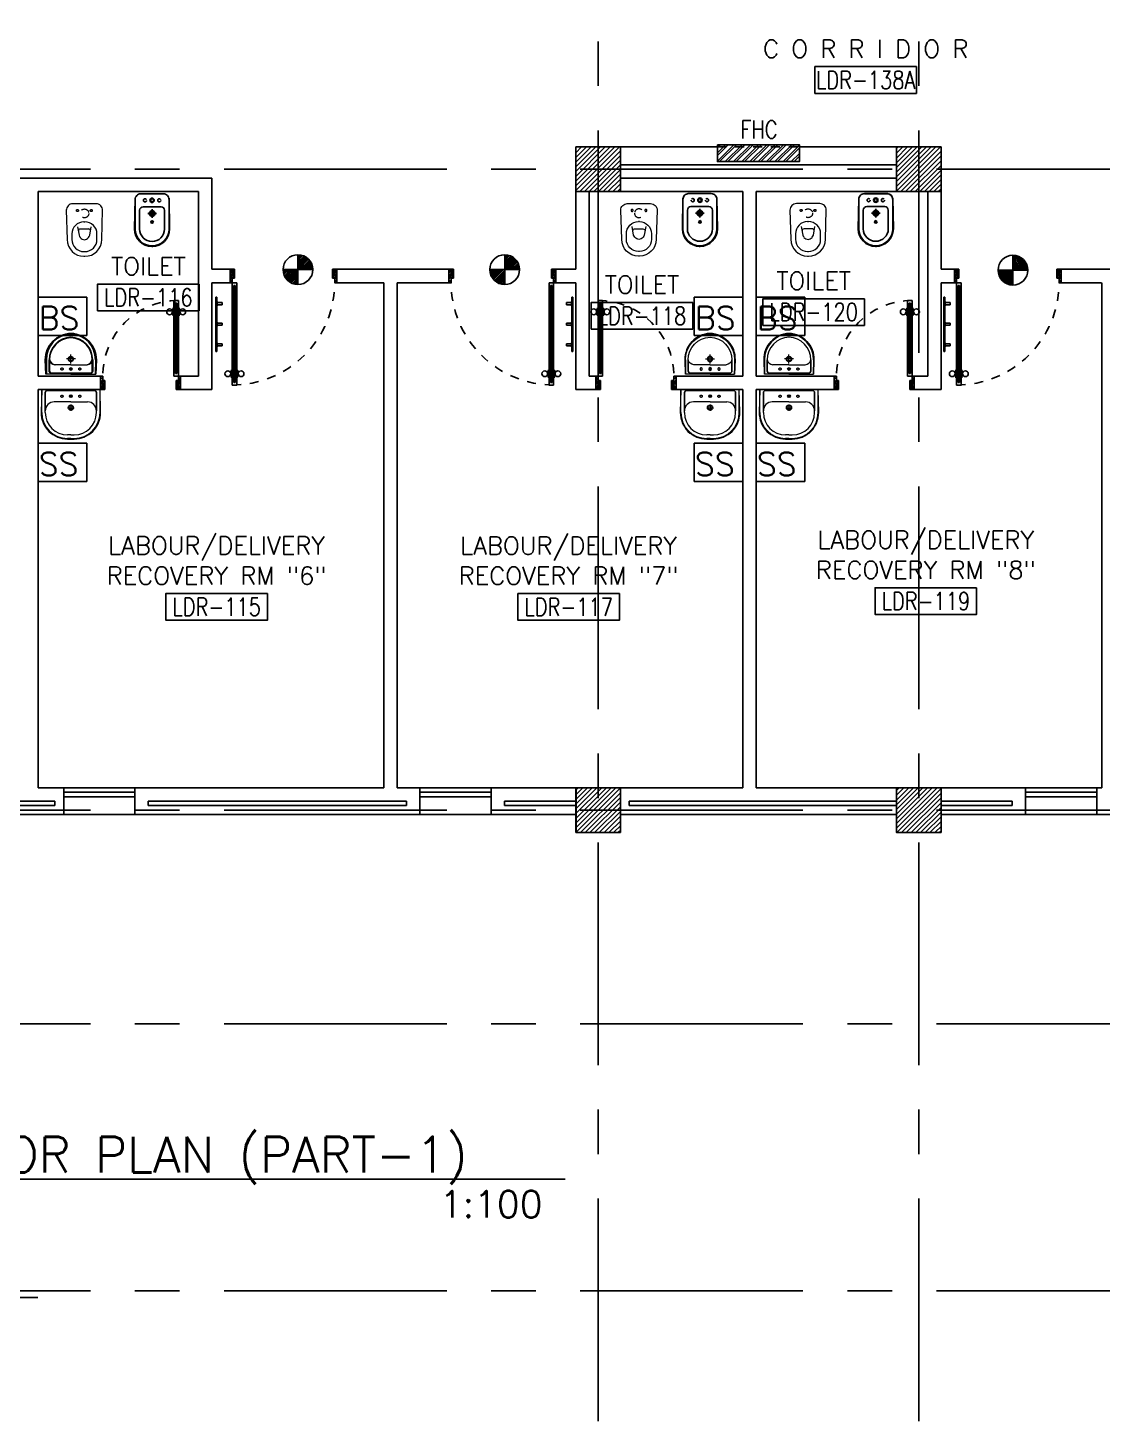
# Model space of a CAD drawing. Extents: x 275967.8 to 276060, y 57291.9 to 57371.4.
# Drawn here: x 275986.33 to 275998.39, y 57291.9 to 57307.55 of the extents above; entities that cross this region are included whole.
import ezdxf
from ezdxf.enums import TextEntityAlignment as Align

# ---------------------------------------------------------------- set-up
doc = ezdxf.new("R2010")
doc.units = 0
doc.header["$MEASUREMENT"] = 0
doc.header["$PDMODE"] = 34
for name, pattern in [('CENTERX2', [4, 2.5, -0.5, 0.5, -0.5]), ('DASHED', [0.75, 0.5, -0.25]), ('HIDDEN', [0.375, 0.25, -0.125]), ('HIDDEN2', [0.1875, 0.125, -0.0625])]:
    doc.linetypes.add(name, pattern=pattern)
doc.layers.get('0').update_dxf_attribs({"color": 11, "linetype": 'CONTINUOUS'})
doc.layers.get('DEFPOINTS').update_dxf_attribs({"color": 11, "linetype": 'CONTINUOUS'})
for name, color, linetype in [('A-TILES', 11, 'CONTINUOUS'), ('AX-DIM', 11, 'CONTINUOUS'), ('AXES', 11, 'CENTERX2'), ('COL', 11, 'CONTINUOUS'), ('DOOR', 11, 'CONTINUOUS'), ('E-SYSTEM', 4, 'CONTINUOUS'), ('FHC', 11, 'CONTINUOUS'), ('FIX', 11, 'CONTINUOUS'), ('HAT', 11, 'CONTINUOUS'), ('INSUL', 11, 'CONTINUOUS'), ('NON-MEDICAL', 11, 'CONTINUOUS'), ('RM-BOX', 11, 'CONTINUOUS'), ('RM-NAME', 11, 'CONTINUOUS'), ('RM-NO', 11, 'CONTINUOUS'), ('TITLETEXT', 11, 'CONTINUOUS'), ('WALL', 11, 'CONTINUOUS'), ('WIN', 11, 'CONTINUOUS')]:
    doc.layers.add(name, color=color, linetype=linetype)
doc.styles.add('ROMANS', font='ROMANS.shx', dxfattribs={"width": 0.6})
doc.dimstyles.new('STANDARD in', dxfattribs={"dimtxt": 0.24, "dimasz": 0.1, "dimexe": 0.07, "dimexo": 0.05, "dimgap": 0.05, "dimtad": 1, "dimdec": 0, "dimlfac": 1000, "dimzin": 0, "dimdsep": 46, "dimtxsty": 'ROMANS', "dimblk": 'ARCHTICK', "dimcen": 0.05, "dimdle": 0.05, "dimclrd": 7, "dimclre": 7, "dimclrt": 2, "dimadec": 0, "dimazin": 0, "dimtfac": 1, "dimtdec": 0, "dimtmove": 2, "dimatfit": 3, "dimldrblk": 'ARCHTICK', "dimfxl": 0, "dimtolj": 1, "dimtzin": 0, "dimarcsym": 0})

# ---------------------------------------------------------------- blocks, each defined once
blk = doc.blocks.new('*X88')
at = {"color": 0}
for p, q in [((42139, 118295), (42594, 118750)), ((42139, 118348), (42541, 118750)), ((42139, 118401), (42488, 118750)), ((42139, 118454), (42435, 118750)), ((42139, 118507), (42382, 118750)), ((42139, 118560), (42329, 118750)), ((42139, 118613), (42276, 118750)), ((42139, 118666), (42223, 118750)), ((42139, 118719), (42170, 118750)), ((42147, 118250), (42639, 118742)), ((42200, 118250), (42639, 118689)), ((42253, 118250), (42639, 118636)), ((42306, 118250), (42639, 118582)), ((42359, 118250), (42639, 118529)), ((42413, 118250), (42639, 118476)), ((42466, 118250), (42639, 118423)), ((42519, 118250), (42639, 118370)), ((42572, 118250), (42639, 118317)), ((42625, 118250), (42639, 118264))]:
    blk.add_line(p, q, dxfattribs=at)
blk = doc.blocks.new('*X87')
at = {"color": 0}
for p, q in [((38539, 118301), (38988, 118750)), ((38539, 118354), (38935, 118750)), ((38539, 118407), (38882, 118750)), ((38539, 118460), (38829, 118750)), ((38539, 118513), (38776, 118750)), ((38539, 118566), (38723, 118750)), ((38539, 118619), (38670, 118750)), ((38539, 118672), (38617, 118750)), ((38539, 118725), (38564, 118750)), ((38541, 118250), (39039, 118748)), ((38594, 118250), (39039, 118695)), ((38647, 118250), (39039, 118642)), ((38700, 118250), (39039, 118589)), ((38753, 118250), (39039, 118536)), ((38806, 118250), (39039, 118483)), ((38859, 118250), (39039, 118430)), ((38912, 118250), (39039, 118377)), ((38965, 118250), (39039, 118324)), ((39018, 118250), (39039, 118271))]:
    blk.add_line(p, q, dxfattribs=at)
blk = doc.blocks.new('*X83')
at = {"color": 0}
for p, q in [((42139, 125454), (42635, 125950)), ((42139, 125507), (42582, 125950)), ((42139, 125560), (42529, 125950)), ((42139, 125613), (42476, 125950)), ((42139, 125666), (42423, 125950)), ((42139, 125719), (42370, 125950)), ((42139, 125772), (42317, 125950)), ((42139, 125825), (42264, 125950)), ((42139, 125878), (42211, 125950)), ((42139, 125931), (42158, 125950)), ((42188, 125450), (42639, 125901)), ((42241, 125450), (42639, 125848)), ((42294, 125450), (42639, 125795)), ((42347, 125450), (42639, 125742)), ((42400, 125450), (42639, 125689)), ((42453, 125450), (42639, 125636)), ((42506, 125450), (42639, 125583)), ((42559, 125450), (42639, 125530)), ((42612, 125450), (42639, 125477))]:
    blk.add_line(p, q, dxfattribs=at)
blk = doc.blocks.new('*X82')
at = {"color": 0}
for p, q in [((38539, 125460), (39029, 125950)), ((38539, 125513), (38976, 125950)), ((38539, 125566), (38923, 125950)), ((38539, 125619), (38870, 125950)), ((38539, 125672), (38817, 125950)), ((38539, 125725), (38763, 125950)), ((38539, 125779), (38710, 125950)), ((38539, 125832), (38657, 125950)), ((38539, 125885), (38604, 125950)), ((38539, 125938), (38551, 125950)), ((38582, 125450), (39039, 125907)), ((38635, 125450), (39039, 125854)), ((38688, 125450), (39039, 125801)), ((38741, 125450), (39039, 125748)), ((38794, 125450), (39039, 125695)), ((38847, 125450), (39039, 125642)), ((38900, 125450), (39039, 125589)), ((38953, 125450), (39039, 125536)), ((39006, 125450), (39039, 125483))]:
    blk.add_line(p, q, dxfattribs=at)
blk = doc.blocks.new('RM1')
at = {"layer": 'RM-BOX'}
blk.add_lwpolyline([(570, -200), (-570, -200), (-570, -500), (570, -500)], close=True, dxfattribs=at)
at = {"layer": 'RM-NAME', "style": 'ROMANS'}
for tag, p in [('ROOMNAME1', (0, 324)), ('ROOMNAME2', (0, 0))]:
    blk.add_attdef(tag, text='', height=200, dxfattribs=at).set_placement(p, align=Align.MIDDLE)
at = {"layer": 'RM-NO', "style": 'ROMANS', "width": 0.8}
blk.add_attdef('ROOMNO', text='', height=200, dxfattribs=at).set_placement((0, -350), align=Align.MIDDLE)
blk = doc.blocks.new('COL50')
at = {"layer": 'COL'}
blk.add_lwpolyline([(-250, 250), (-250, -250), (250, -250), (250, 250)], close=True, dxfattribs=at)
blk = doc.blocks.new('_ARCHTICK')
at = {"color": 0, "linetype": 'ByBlock', "const_width": 0.15}
blk.add_lwpolyline([(-0.5, -0.5), (0.5, 0.5)], dxfattribs=at)
blk = doc.blocks.new('*D185')
at = {"layer": 'AX-DIM', "color": 7, "lineweight": -2, "ltscale": 0.3}
for p, q in [((275969.869, 57293.238), (275969.869, 57298.563)), ((275970.519, 57298.513), (275969.799, 57298.513)), ((275986.445, 57293.288), (275969.799, 57293.288))]:
    blk.add_line(p, q, dxfattribs=at)
at = {"layer": 'DEFPOINTS', "color": 0, "ltscale": 0.3}
for p in [(275969.869, 57298.513), (275970.569, 57298.513), (275986.495, 57293.288)]:
    blk.add_point(p, dxfattribs=at)
at = {"layer": 'AX-DIM', "color": 7, "lineweight": -2, "ltscale": 0.3, "xscale": 0.1, "yscale": 0.1, "zscale": 0.1}
for p, rotation in [((275969.869, 57298.513), 90), ((275969.869, 57293.288), 270)]:
    blk.add_blockref('_ARCHTICK', p, dxfattribs=dict(at, rotation=rotation))
at = {"layer": 'AX-DIM', "color": 2, "ltscale": 0.3, "insert": (275969.699, 57295.9), "char_height": 0.24, "attachment_point": 5, "rotation": 90, "style": 'ROMANS'}
blk.add_mtext('\\A1;5225', dxfattribs=at)
blk = doc.blocks.new('DOOR90')
at = {"layer": 'DOOR', "color": 0, "linetype": 'ByBlock'}
for p, q in [((-150, 0), (-150, -25)), ((-150, 0), (0, 0)), ((0, -50), (0, 0)), ((-1000, -25), (-1000, -75)), ((-1000, -75), (-1000, -25)), ((-950, -25), (-1000, -25)), ((-950, -75), (-1000, -75)), ((-970, -42), (-970, -58)), ((-950, -42), (-970, -42)), ((-950, -58), (-970, -58)), ((-950, -25), (-950, -42)), ((-950, -58), (-950, -75)), ((-918, -25), (-918, -18)), ((-828, -18), (-918, -18)), ((-918, -75), (-918, -82)), ((-828, -82), (-918, -82)), ((-905, -18), (-905, -9)), ((-905, -9), (-840, -9)), ((-905, -18), (-840, -18)), ((-905, -82), (-905, -91)), ((-905, -82), (-840, -82)), ((-905, -91), (-840, -91)), ((-840, -18), (-840, -9)), ((-840, -82), (-840, -91)), ((-828, -25), (-828, -18)), ((-828, -75), (-828, -82)), ((-200, -42), (-200, -25)), ((-200, -25), (-150, -25)), ((-180, -42), (-200, -42)), ((-200, -75), (-200, -58)), ((-200, -58), (-180, -58)), ((-150, -75), (-200, -75)), ((-180, -58), (-180, -42)), ((-150, -75), (-150, -25)), ((-150, -25), (-100, -25)), ((-100, -25), (-100, -50)), ((-100, -50), (0, -50)), ((-150, -900), (-150, -875)), ((-150, -875), (-100, -875)), ((0, -900), (-150, -900)), ((-150, -900), (0, -900)), ((-100, -850), (0, -850)), ((-100, -875), (-100, -850)), ((0, -850), (0, -900))]:
    blk.add_line(p, q, dxfattribs=at)
at = {"layer": 'DOOR', "color": 9, "linetype": 'ByBlock'}
for p, q in [((0, -50), (-114, 0)), ((0, -50), (-40, 0)), ((0, -50), (-100, -37)), ((0, -850), (-114, -900)), ((0, -850), (-100, -863)), ((0, -850), (-40, -900))]:
    blk.add_line(p, q, dxfattribs=at)
at = {"layer": 'DOOR', "linetype": 'ByBlock'}
for p, q in [((-200, -25), (-950, -25)), ((-200, -42), (-950, -42)), ((-200, -58), (-950, -58)), ((-950, -75), (-200, -75))]:
    blk.add_line(p, q, dxfattribs=at)
at = {"layer": 'DOOR', "color": 0, "linetype": 'ByBlock'}
for centre in [(-873, 24), (-873, -124)]:
    blk.add_circle(centre, 32.4, dxfattribs=at)
at = {"layer": 'DOOR', "color": 9, "linetype": 'ByBlock'}
for centre, radius, start, end in [((0, -50), 154, 161.1053, 166.2858), ((0, -50), 134, 158.1598, 169.28), ((0, -50), 94.4, 148.0182, 180), ((0, -50), 74.4, 137.7764, 180), ((0, -50), 114, 154.0838, 167.3774), ((0, -50), 54.4, 113.2074, 180), ((0, -50), 34.4, 90, 180), ((0, -50), 14.4, 90, 180), ((0, -850), 154, 193.7142, 198.8947), ((0, -850), 134, 190.72, 201.8402), ((0, -850), 94.4, 180, 211.9818), ((0, -850), 74.4, 180, 222.2236), ((0, -850), 54.4, 180, 246.7926), ((0, -850), 34.4, 180, 270), ((0, -850), 14.4, 180, 270)]:
    blk.add_arc(centre, radius, start, end, dxfattribs=at)
at = {"layer": 'DOOR', "linetype": 'HIDDEN', "ltscale": 0.5}
blk.add_arc((-150, -25), 850, 180, 270, dxfattribs=at)
blk = doc.blocks.new('FHC')
at = {"layer": 'FHC', "linetype": 'ByBlock', "ltscale": 0.3}
h = blk.add_hatch(dxfattribs=at)
h.set_pattern_fill('ANSI32', color=250, scale=175, style=0)
h.set_pattern_definition([(45, (-232656.18, -31241.005), (-46.403883, 46.403883), []), (45, (-232625.246, -31241.005), (-46.403883, 46.403883), [])])
h.paths.add_polyline_path([(460, -190), (460, 0), (-460, 0), (-460, -190)])
h.paths.add_polyline_path([(-673, -611), (-673, -190), (-410, -190), (-410, -611)], flags=9)
blk.add_lwpolyline([(-460, 0), (460, 0), (460, -190), (-460, -190)], close=True, dxfattribs=at)
blk = doc.blocks.new('DOOR100')
at = {"layer": 'DOOR', "color": 0, "linetype": 'ByBlock'}
for p, q in [((-25, 1300), (-75, 1300)), ((-75, 1300), (-25, 1300)), ((-75, 1250), (-75, 1300)), ((-42, 1270), (-58, 1270)), ((-58, 1250), (-58, 1270)), ((-42, 1250), (-42, 1270)), ((-25, 1250), (-25, 1300)), ((-82, 1205), (-91, 1205)), ((-91, 1205), (-91, 1140)), ((-82, 1140), (-91, 1140)), ((-75, 1218), (-82, 1218)), ((-82, 1128), (-82, 1218)), ((-82, 1205), (-82, 1140)), ((-75, 1128), (-82, 1128)), ((-58, 1250), (-75, 1250)), ((-25, 1250), (-42, 1250)), ((-25, 1218), (-18, 1218)), ((-25, 1128), (-18, 1128)), ((-18, 1128), (-18, 1218)), ((-18, 1205), (-9, 1205)), ((-18, 1205), (-18, 1140)), ((-18, 1140), (-9, 1140)), ((-9, 1205), (-9, 1140)), ((-75, 200), (-58, 200)), ((-75, 150), (-75, 200)), ((-58, 200), (-58, 180)), ((-58, 180), (-42, 180)), ((-42, 200), (-25, 200)), ((-42, 180), (-42, 200)), ((-25, 200), (-25, 150)), ((-1200, 0), (-1200, 150)), ((-1200, 150), (-1175, 150)), ((-1200, 150), (-1200, 0)), ((-1150, 0), (-1200, 0)), ((-1175, 150), (-1175, 100)), ((-1175, 100), (-1150, 100)), ((-1150, 100), (-1150, 0)), ((-75, 150), (-25, 150)), ((-50, 100), (-50, 0)), ((-25, 100), (-50, 100)), ((-50, 0), (0, 0)), ((0, 150), (-25, 150)), ((-25, 150), (-25, 100)), ((0, 150), (0, 0))]:
    blk.add_line(p, q, dxfattribs=at)
at = {"layer": 'DOOR', "linetype": 'ByBlock'}
for p, q in [((-75, 1250), (-75, 200)), ((-58, 200), (-58, 1250)), ((-42, 200), (-42, 1250)), ((-25, 200), (-25, 1250)), ((0, 0), (0, 150))]:
    blk.add_line(p, q, dxfattribs=at)
at = {"layer": 'DOOR', "color": 9, "linetype": 'ByBlock'}
for p, q in [((-1150, 0), (-1200, 114)), ((-1150, 0), (-1200, 40)), ((-1150, 0), (-1163, 100)), ((-50, 0), (0, 114)), ((-50, 0), (-37, 100)), ((-50, 0), (0, 40))]:
    blk.add_line(p, q, dxfattribs=at)
at = {"layer": 'DOOR', "color": 0, "linetype": 'ByBlock'}
for centre in [(-124, 1173), (24, 1173)]:
    blk.add_circle(centre, 32.4, dxfattribs=at)
at = {"layer": 'DOOR', "linetype": 'HIDDEN', "ltscale": 0.5}
blk.add_arc((-25, 150), 1150, 90, 180.0001, dxfattribs=at)
at = {"layer": 'DOOR', "color": 9, "linetype": 'ByBlock'}
for centre, radius, start, end in [((-1150, 0), 154, 103.7142, 108.8947), ((-1150, 0), 134, 100.72, 111.8402), ((-1150, 0), 94.4, 90, 121.9818), ((-1150, 0), 74.4, 90, 132.2236), ((-1150, 0), 54.4, 90, 156.7926), ((-1150, 0), 34.4, 90, 180), ((-1150, 0), 14.4, 90, 180), ((-50, 0), 94.4, 58.0182, 90), ((-50, 0), 74.4, 47.7764, 90), ((-50, 0), 54.4, 23.2074, 90), ((-50, 0), 34.4, 0, 90), ((-50, 0), 14.4, 0, 90), ((-50, 0), 134, 68.1598, 79.28), ((-50, 0), 114, 64.0838, 77.3774), ((-50, 0), 154, 71.1053, 76.2858)]:
    blk.add_arc(centre, radius, start, end, dxfattribs=at)
blk = doc.blocks.new('A$C49F1192B')
at = {"layer": 'DOOR', "color": 0, "linetype": 'ByBlock', "xscale": -1, "rotation": 270}
blk.add_blockref('DOOR100', (0, 1200), dxfattribs=at)
blk = doc.blocks.new('LAV-003')
at = {"layer": 'FIX', "linetype": 'Continuous', "lineweight": 20}
for p, q in [((-328, -285), (-328, -25)), ((327, -285), (327, -25)), ((-288, -285), (-288, -265)), ((0, -165), (-188, -165)), ((0, -165), (187, -165)), ((287, -285), (287, -265)), ((0, -535), (-38, -535)), ((0, -575), (-38, -575)), ((0, -535), (37, -535)), ((0, -575), (37, -575))]:
    blk.add_line(p, q, dxfattribs=at)
at = {"layer": 'FIX', "linetype": 'ByBlock'}
blk.add_line((-328, -25), (327, -25), dxfattribs=at)
at = {"layer": 'FIX', "linetype": 'ByBlock', "ltscale": 0.3}
for p, q in [((-288, -265), (-288, -60)), ((0, -35), (-262, -35)), ((0, -35), (262, -35)), ((287, -265), (287, -60))]:
    blk.add_line(p, q, dxfattribs=at)
at = {"layer": 'FIX', "lineweight": 20}
for p, q in [((-16, -101), (15, -101)), ((0, -85), (0, -116))]:
    blk.add_line(p, q, dxfattribs=at)
at = {"layer": 'FIX', "linetype": 'DASHED', "lineweight": 20, "ltscale": 0.04}
for p, q in [((-36, -230), (37, -230)), ((0, -194), (0, -266))]:
    blk.add_line(p, q, dxfattribs=at)
at = {"layer": 'FIX', "linetype": 'Continuous', "lineweight": 20}
blk.add_lwpolyline([(295, -25), (0, -25), (-328, -25), (-335, -285, 0.414214), (-38, -582), (0, -582), (37, -582, 0.414214), (334, -285), (327, -25), (0, -25)], format="xyb", dxfattribs=at)
at = {"layer": 'FIX', "linetype": 'HIDDEN', "lineweight": 20, "ltscale": 0.05}
for centre in [(-100, -101), (100, -101)]:
    blk.add_circle(centre, 12.4, dxfattribs=at)
at = {"layer": 'FIX', "lineweight": 20}
for centre, radius in [((0, -101), 15.5), ((0, -230), 29.5), ((0, -230), 22.5)]:
    blk.add_circle(centre, radius, dxfattribs=at)
at = {"layer": 'FIX', "linetype": 'ByBlock', "ltscale": 0.3}
for centre, start, end in [((-262, -60), 90, 180), ((262, -60), 0, 90)]:
    blk.add_arc(centre, 25, start, end, dxfattribs=at)
at = {"layer": 'FIX', "linetype": 'Continuous', "lineweight": 20}
for centre, radius, start, end in [((-38, -285), 290, 180, 270), ((-188, -265), 100, 90, 180), ((-38, -285), 250, 180, 270), ((37, -285), 250, 270, 0), ((37, -285), 290, 270, 0), ((187, -265), 100, 0, 90)]:
    blk.add_arc(centre, radius, start, end, dxfattribs=at)
blk = doc.blocks.new('WC1')
at = {"layer": 'FIX', "lineweight": 20}
for p, q in [((-210, 204), (-538, 194)), ((-727, 5), (-727, -5)), ((-674, 5), (-674, -5)), ((-534, 24), (-540, 0)), ((-540, 0), (-534, -24)), ((-475, 141), (-538, 141)), ((-395, 76), (-490, 60)), ((-339, 5), (-339, -5)), ((-538, -141), (-475, -141)), ((-490, -60), (-395, -76)), ((-538, -194), (-210, -204))]:
    blk.add_line(p, q, dxfattribs=at)
at = {"layer": 'FIX', "linetype": 'Continuous', "lineweight": 20}
blk.add_line((-420, -47), (-420, 45), dxfattribs=at)
at = {"layer": 'FIX', "lineweight": 20}
blk.add_lwpolyline([(-213, -204), (-210, -204, 0.414214), (-137, -131), (-137, 0), (-137, 131, 0.414214), (-210, 204)], format="xyb", dxfattribs=at)
at = {"layer": 'FIX', "linetype": 'HIDDEN2', "lineweight": 20, "ltscale": 0.3}
blk.add_circle((-245, 0), 49.8, dxfattribs=at)
at = {"layer": 'FIX', "linetype": 'HIDDEN', "lineweight": 20, "ltscale": 0.05}
for centre in [(-213, 78), (-213, -77)]:
    blk.add_circle(centre, 11.6, dxfattribs=at)
at = {"layer": 'FIX', "lineweight": 20}
for centre, radius, start, end in [((-538, 5), 189, 90, 180), ((-538, 5), 136, 90, 180), ((-473, -7), 68.2, 128.9242, 152.8468), ((-464, -18), 82, 108.496, 128.9242), ((-475, 5), 136, 360, 90), ((-538, -5), 189, 180, 270), ((-538, -5), 136, 180, 270), ((-473, 7), 68.2, 207.1532, 231.0758), ((-464, 18), 82, 231.0758, 251.504), ((-475, -5), 136, 270, 0)]:
    blk.add_arc(centre, radius, start, end, dxfattribs=at)
at = {"layer": 'FIX', "linetype": 'Continuous', "lineweight": 20}
for centre, start, end in [((-443, 46), 357.6662, 91.6121), ((-442, -46), 268.3879, 2.3338)]:
    blk.add_arc(centre, 22.3, start, end, dxfattribs=at)
blk = doc.blocks.new('BIDET1')
at = {"layer": 'FIX'}
for p, q in [((-88, 190), (-428, 190)), ((-617, 2), (-617, -3)), ((-210, 140), (-420, 140)), ((-352, 1), (-352, 1)), ((-350, 5), (-350, 5)), ((-348, 1), (-348, 1)), ((-346, 5), (-346, 5)), ((-344, 9), (-344, 9)), ((-344, 1), (-344, 1)), ((-342, 5), (-342, 5)), ((-341, 9), (-341, 9)), ((-341, 1), (-341, 1)), ((-339, 5), (-339, 5)), ((-337, 1), (-337, 1)), ((-335, 5), (-335, 5)), ((-333, 1), (-333, 1)), ((-170, 100), (-170, -100)), ((-25, -3), (-25, 128)), ((-617, -8), (-617, -3)), ((-210, -140), (-420, -140)), ((-350, -2), (-350, -2)), ((-348, -6), (-348, -6)), ((-346, -2), (-346, -2)), ((-346, -10), (-346, -10)), ((-344, -6), (-344, -6)), ((-342, -2), (-342, -2)), ((-342, -10), (-342, -10)), ((-341, -6), (-341, -6)), ((-339, -2), (-339, -2)), ((-339, -10), (-339, -10)), ((-337, -6), (-337, -6)), ((-335, -2), (-335, -2)), ((-333, -6), (-333, -6)), ((-331, -2), (-331, -2)), ((-25, -3), (-25, -134)), ((-88, -190), (-428, -190))]:
    blk.add_line(p, q, dxfattribs=at)
at = {"layer": 'FIX', "linetype": 'ByBlock', "ltscale": 0.3}
for p, q in [((-75, 190), (-420, 197)), ((-75, -190), (-420, -197))]:
    blk.add_line(p, q, dxfattribs=at)
at = {"layer": 'FIX', "linetype": 'DASHED', "ltscale": 0.05}
for p, q in [((-196, 0), (-294, 0)), ((-245, 49), (-245, -49))]:
    blk.add_line(p, q, dxfattribs=at)
at = {"layer": 'FIX'}
for centre, radius in [((-342, 0), 13.8), ((-342, 0), 11), ((-245, 0), 31.7), ((-245, 0), 22.5), ((-98, 0), 24.5), ((-98, 0), 17.5)]:
    blk.add_circle(centre, radius, dxfattribs=at)
at = {"layer": 'FIX', "linetype": 'HIDDEN', "ltscale": 0.05}
for centre in [(-98, 80), (-98, -80)]:
    blk.add_circle(centre, 17.5, dxfattribs=at)
at = {"layer": 'FIX', "linetype": 'ByBlock', "ltscale": 0.3}
blk.add_arc((-420, 0), 197, 90, 270, dxfattribs=at)
at = {"layer": 'FIX'}
for centre, radius, start, end in [((-420, 0), 190, 90, 270), ((-87, 128), 62.1, 0.1463, 90.8397), ((-420, 0), 140, 90, 270), ((-210, 100), 40, 0, 90), ((-210, -100), 40, 270, 0), ((-87, -128), 62.1, 269.1603, 359.8537)]:
    blk.add_arc(centre, radius, start, end, dxfattribs=at)
blk = doc.blocks.new('LAV1')
at = {"layer": 'FIX', "linetype": 'ByBlock', "ltscale": 0.3}
for p, q in [((-280, 210), (-275, 50)), ((-245, 210), (-245, 85)), ((245, 210), (245, 85)), ((280, 210), (275, 50)), ((0, 60), (-220, 60)), ((0, 60), (220, 60))]:
    blk.add_line(p, q, dxfattribs=at)
at = {"layer": 'FIX', "linetype": 'Continuous', "lineweight": 20}
for p, q in [((-275, 210), (-275, 50)), ((275, 210), (275, 50)), ((0, 50), (-275, 50)), ((0, 50), (-252, 50)), ((0, 155), (-181, 155)), ((0, 155), (181, 155)), ((0, 50), (252, 50)), ((0, 50), (275, 50))]:
    blk.add_line(p, q, dxfattribs=at)
at = {"layer": 'FIX', "linetype": 'DASHED', "lineweight": 20, "ltscale": 0.05}
for p, q in [((50, 220), (-50, 220)), ((0, 170), (0, 270)), ((0, 170), (0, 270))]:
    blk.add_line(p, q, dxfattribs=at)
at = {"layer": 'FIX', "lineweight": 20}
for p, q in [((16, 107), (-15, 107)), ((0, 92), (0, 123))]:
    blk.add_line(p, q, dxfattribs=at)
for centre, radius in [((0, 220), 29.5), ((0, 220), 22.5), ((0, 107), 15.5)]:
    blk.add_circle(centre, radius, dxfattribs=at)
at = {"layer": 'FIX', "linetype": 'HIDDEN', "lineweight": 20, "ltscale": 0.05}
for centre in [(-100, 107), (100, 107)]:
    blk.add_circle(centre, 12.4, dxfattribs=at)
at = {"layer": 'FIX', "linetype": 'ByBlock', "ltscale": 0.3}
for centre, radius, start, end in [((7, 220), 287, 91.3776, 182.0064), ((-7, 220), 287, 357.9936, 88.6224), ((-220, 85), 24.9, 179.7021, 269.9486), ((220, 85), 24.9, 270.0514, 0.2979)]:
    blk.add_arc(centre, radius, start, end, dxfattribs=at)
at = {"layer": 'FIX', "linetype": 'Continuous', "lineweight": 20}
for centre, radius, start, end in [((8, 217), 283, 91.6988, 181.351), ((-8, 217), 283, 358.649, 88.3012), ((8, 212), 253, 91.7328, 180.4884), ((-8, 212), 253, 359.5116, 88.2672), ((-179, 222), 66.9, 190.2006, 268.0786), ((179, 222), 66.9, 271.9214, 349.7994)]:
    blk.add_arc(centre, radius, start, end, dxfattribs=at)

msp = doc.modelspace()

# ---------------------------------------------------------------- linework, layer by layer
at = {"layer": 'AXES'}
for p, q in [((275992.7355, 57291.8986), (275992.7355, 57370.7113)), ((275996.3355, 57291.8986), (275996.3355, 57370.7113)), ((275968.5355, 57305.9629), (276036.5755, 57305.9629)), ((275968.5355, 57298.7629), (276036.5755, 57298.7629)), ((275968.5355, 57296.3629), (276036.5755, 57296.3629)), ((275968.5355, 57293.3629), (276036.5755, 57293.3629))]:
    msp.add_line(p, q, dxfattribs=at)
at = {"layer": 'COL'}
for points in [[(275992.4855, 57306.2129), (275992.9855, 57306.2129), (275992.9855, 57305.7129), (275992.4855, 57305.7129)], [(275996.0855, 57306.2129), (275996.5855, 57306.2129), (275996.5855, 57305.7129), (275996.0855, 57305.7129)]]:
    msp.add_lwpolyline(points, close=True, dxfattribs=at)
at = {"layer": 'E-SYSTEM', "color": 4}
for p, q in [((275989.3654, 57305.0014), (275989.3654, 57304.667)), ((275989.3654, 57304.9892), (275989.3771, 57305.0009)), ((275989.3654, 57304.9715), (275989.3929, 57304.9991)), ((275989.3654, 57304.9539), (275989.4075, 57304.996)), ((275989.3654, 57304.9362), (275989.421, 57304.9918)), ((275989.3654, 57304.9185), (275989.4337, 57304.9868)), ((275989.3654, 57304.9008), (275989.4455, 57304.9809)), ((275989.3654, 57304.8831), (275989.4565, 57304.9743)), ((275989.3654, 57304.8655), (275989.4669, 57304.967)), ((275989.3654, 57304.8478), (275989.4766, 57304.959)), ((275991.6867, 57305.0014), (275991.6867, 57304.667)), ((275991.6867, 57304.9892), (275991.6984, 57305.0009)), ((275991.6867, 57304.9715), (275991.7142, 57304.9991)), ((275991.6867, 57304.9539), (275991.7288, 57304.996)), ((275991.6867, 57304.9362), (275991.7423, 57304.9918)), ((275991.6867, 57304.9185), (275991.755, 57304.9868)), ((275991.6867, 57304.9008), (275991.7668, 57304.9809)), ((275991.6867, 57304.8831), (275991.7779, 57304.9743)), ((275991.6867, 57304.8655), (275991.7882, 57304.967)), ((275991.6867, 57304.8478), (275991.7979, 57304.959)), ((275997.3931, 57304.9957), (275997.3931, 57304.6613)), ((275997.3931, 57304.9835), (275997.4048, 57304.9953)), ((275997.3931, 57304.9658), (275997.4206, 57304.9934)), ((275997.3931, 57304.9482), (275997.4352, 57304.9903)), ((275997.3931, 57304.9305), (275997.4487, 57304.9861)), ((275997.3931, 57304.9128), (275997.4613, 57304.9811)), ((275997.3931, 57304.8951), (275997.4732, 57304.9752)), ((275997.3931, 57304.8775), (275997.4842, 57304.9686)), ((275997.3931, 57304.8598), (275997.4946, 57304.9613)), ((275997.3931, 57304.8421), (275997.5043, 57304.9533)), ((275989.5325, 57304.8342), (275989.1982, 57304.8342)), ((275989.1986, 57304.8225), (275989.2104, 57304.8342)), ((275989.2005, 57304.8067), (275989.228, 57304.8342)), ((275989.2036, 57304.7921), (275989.2457, 57304.8342)), ((275989.2077, 57304.7785), (275989.2634, 57304.8342)), ((275989.2128, 57304.7659), (275989.2811, 57304.8342)), ((275989.2186, 57304.7541), (275989.2987, 57304.8342)), ((275989.2253, 57304.743), (275989.3164, 57304.8342)), ((275989.2326, 57304.7327), (275989.3341, 57304.8342)), ((275989.2406, 57304.723), (275989.3518, 57304.8342)), ((275989.2492, 57304.714), (275989.3654, 57304.8301)), ((275989.2586, 57304.7056), (275989.3654, 57304.8124)), ((275989.3695, 57304.8342), (275989.4856, 57304.9503)), ((275989.3871, 57304.8342), (275989.494, 57304.941)), ((275989.4048, 57304.8342), (275989.5016, 57304.931)), ((275989.4225, 57304.8342), (275989.5086, 57304.9203)), ((275989.4402, 57304.8342), (275989.5149, 57304.9089)), ((275989.4578, 57304.8342), (275989.5204, 57304.8968)), ((275989.4755, 57304.8342), (275989.525, 57304.8837)), ((275989.4932, 57304.8342), (275989.5287, 57304.8697)), ((275989.5109, 57304.8342), (275989.5313, 57304.8546)), ((275989.5286, 57304.8342), (275989.5325, 57304.8381)), ((275991.8539, 57304.8342), (275991.5195, 57304.8342)), ((275991.5199, 57304.8225), (275991.5317, 57304.8342)), ((275991.5218, 57304.8067), (275991.5493, 57304.8342)), ((275991.5249, 57304.7921), (275991.567, 57304.8342)), ((275991.5291, 57304.7785), (275991.5847, 57304.8342)), ((275991.5341, 57304.7659), (275991.6024, 57304.8342)), ((275991.54, 57304.7541), (275991.6201, 57304.8342)), ((275991.5466, 57304.743), (275991.6377, 57304.8342)), ((275991.5539, 57304.7327), (275991.6554, 57304.8342)), ((275991.5619, 57304.723), (275991.6731, 57304.8342)), ((275991.5705, 57304.714), (275991.6867, 57304.8301)), ((275991.5799, 57304.7056), (275991.6867, 57304.8124)), ((275991.6908, 57304.8342), (275991.8069, 57304.9503)), ((275991.7084, 57304.8342), (275991.8153, 57304.941)), ((275991.7261, 57304.8342), (275991.823, 57304.931)), ((275991.7438, 57304.8342), (275991.83, 57304.9203)), ((275991.7615, 57304.8342), (275991.8362, 57304.9089)), ((275991.7792, 57304.8342), (275991.8417, 57304.8968)), ((275991.7968, 57304.8342), (275991.8464, 57304.8837)), ((275991.8145, 57304.8342), (275991.85, 57304.8697)), ((275991.8322, 57304.8342), (275991.8526, 57304.8546)), ((275991.8499, 57304.8342), (275991.8538, 57304.8381)), ((275997.5602, 57304.8285), (275997.2259, 57304.8285)), ((275997.2263, 57304.8168), (275997.238, 57304.8285)), ((275997.2282, 57304.801), (275997.2557, 57304.8285)), ((275997.2313, 57304.7864), (275997.2734, 57304.8285)), ((275997.2354, 57304.7729), (275997.2911, 57304.8285)), ((275997.2405, 57304.7602), (275997.3088, 57304.8285)), ((275997.2463, 57304.7484), (275997.3264, 57304.8285)), ((275997.2529, 57304.7373), (275997.3441, 57304.8285)), ((275997.2603, 57304.727), (275997.3618, 57304.8285)), ((275997.2683, 57304.7173), (275997.3795, 57304.8285)), ((275997.2769, 57304.7083), (275997.3931, 57304.8244)), ((275997.2862, 57304.6999), (275997.3931, 57304.8067)), ((275997.3971, 57304.8285), (275997.5133, 57304.9446)), ((275997.4148, 57304.8285), (275997.5216, 57304.9353)), ((275997.4325, 57304.8285), (275997.5293, 57304.9253)), ((275997.4502, 57304.8285), (275997.5363, 57304.9146)), ((275997.4678, 57304.8285), (275997.5426, 57304.9032)), ((275997.4855, 57304.8285), (275997.5481, 57304.8911)), ((275997.5032, 57304.8285), (275997.5527, 57304.878)), ((275997.5209, 57304.8285), (275997.5564, 57304.864)), ((275997.5386, 57304.8285), (275997.559, 57304.8489)), ((275997.5562, 57304.8285), (275997.5602, 57304.8324)), ((275989.2685, 57304.6979), (275989.3654, 57304.7948)), ((275989.2792, 57304.6909), (275989.3654, 57304.7771)), ((275989.2906, 57304.6847), (275989.3654, 57304.7594)), ((275989.3028, 57304.6792), (275989.3654, 57304.7417)), ((275989.3159, 57304.6745), (275989.3654, 57304.7241)), ((275989.3298, 57304.6708), (275989.3654, 57304.7064)), ((275989.345, 57304.6683), (275989.3654, 57304.6887)), ((275989.3614, 57304.6671), (275989.3654, 57304.671)), ((275991.5899, 57304.6979), (275991.6867, 57304.7948)), ((275991.6005, 57304.6909), (275991.6867, 57304.7771)), ((275991.6119, 57304.6847), (275991.6867, 57304.7594)), ((275991.6241, 57304.6792), (275991.6867, 57304.7417)), ((275991.6372, 57304.6745), (275991.6867, 57304.7241)), ((275991.6512, 57304.6708), (275991.6867, 57304.7064)), ((275991.6663, 57304.6683), (275991.6867, 57304.6887)), ((275991.6827, 57304.6671), (275991.6867, 57304.671)), ((275997.2962, 57304.6922), (275997.3931, 57304.7891)), ((275997.3069, 57304.6852), (275997.3931, 57304.7714)), ((275997.3183, 57304.679), (275997.3931, 57304.7537)), ((275997.3305, 57304.6735), (275997.3931, 57304.736)), ((275997.3435, 57304.6688), (275997.3931, 57304.7184)), ((275997.3575, 57304.6651), (275997.3931, 57304.7007)), ((275997.3726, 57304.6626), (275997.3931, 57304.683)), ((275997.3891, 57304.6614), (275997.3931, 57304.6653))]:
    msp.add_line(p, q, dxfattribs=at)
for points in [[(275986.448, 57304.5245), (275986.448, 57304.0959), (275986.9932, 57304.0959), (275986.9932, 57304.5245)], [(275993.8153, 57304.5245), (275993.8153, 57304.0959), (275994.3605, 57304.0959), (275994.3605, 57304.5245)], [(275994.5105, 57304.5245), (275994.5105, 57304.0959), (275995.0557, 57304.0959), (275995.0557, 57304.5245)], [(275986.448, 57302.8833), (275986.448, 57302.4547), (275986.9932, 57302.4547), (275986.9932, 57302.8833)], [(275993.8153, 57302.8833), (275993.8153, 57302.4547), (275994.3605, 57302.4547), (275994.3605, 57302.8833)], [(275994.5105, 57302.8833), (275994.5105, 57302.4547), (275995.0557, 57302.4547), (275995.0557, 57302.8833)]]:
    msp.add_lwpolyline(points, close=True, dxfattribs=at)
for centre in [(275989.3654, 57304.8342), (275991.6867, 57304.8342), (275997.3931, 57304.8285)]:
    msp.add_circle(centre, 0.1672, dxfattribs=at)
at = {"layer": 'FIX'}
for q in [(275995.7249, 57305.6859), (275995.9866, 57305.6859)]:
    msp.add_line((275995.8557, 57305.6859), q, dxfattribs=at)
at = {"layer": 'FIX', "color": 32, "linetype": 'DASHED', "lineweight": 20, "ltscale": 0.05}
for p, q in [((275986.8155, 57303.7809), (275986.8155, 57303.8809)), ((275986.8155, 57303.7809), (275986.8155, 57303.8809)), ((275986.8655, 57303.8309), (275986.7655, 57303.8309))]:
    msp.add_line(p, q, dxfattribs=at)
at = {"layer": 'FIX', "color": 32, "linetype": 'ByBlock', "ltscale": 0.3}
for p, q in [((275986.529, 57303.8209), (275986.536, 57303.6609)), ((275986.576, 57303.8209), (275986.576, 57303.6959)), ((275987.056, 57303.8209), (275987.056, 57303.6959)), ((275987.103, 57303.8209), (275987.096, 57303.6609)), ((275986.816, 57303.6709), (275986.601, 57303.6709)), ((275986.816, 57303.6709), (275987.031, 57303.6709))]:
    msp.add_line(p, q, dxfattribs=at)
at = {"layer": 'FIX', "linetype": 'Continuous', "lineweight": 20}
for p, q in [((275986.536, 57303.8209), (275986.536, 57303.6609)), ((275986.816, 57303.7659), (275986.646, 57303.7659)), ((275986.816, 57303.7659), (275986.986, 57303.7659)), ((275987.096, 57303.8209), (275987.096, 57303.6609)), ((275986.816, 57303.6609), (275986.536, 57303.6609)), ((275986.816, 57303.6609), (275986.5687, 57303.6609)), ((275986.816, 57303.6609), (275987.0633, 57303.6609)), ((275986.816, 57303.6609), (275987.096, 57303.6609))]:
    msp.add_line(p, q, dxfattribs=at)
at = {"layer": 'FIX', "color": 32, "lineweight": 20}
for p, q in [((275986.8316, 57303.7184), (275986.8005, 57303.7184)), ((275986.816, 57303.7029), (275986.816, 57303.734))]:
    msp.add_line(p, q, dxfattribs=at)
at = {"layer": 'FIX', "lineweight": 20}
for centre, radius in [((275986.8155, 57303.8309), 0.0295), ((275986.8155, 57303.8309), 0.0225), ((275986.816, 57303.7184), 0.0155)]:
    msp.add_circle(centre, radius, dxfattribs=at)
at = {"layer": 'FIX', "color": 32, "linetype": 'HIDDEN', "lineweight": 20, "ltscale": 0.05}
for centre in [(275986.716, 57303.7184), (275986.916, 57303.7184)]:
    msp.add_circle(centre, 0.0124, dxfattribs=at)
at = {"layer": 'FIX'}
msp.add_arc((275995.9809, 57305.6238), 0.0621, 359.1603, 89.85366, dxfattribs=at)
at = {"layer": 'FIX', "color": 32, "linetype": 'ByBlock', "ltscale": 0.3}
for centre, radius, start, end in [((275986.8211, 57303.8229), 0.2921, 90.99638, 180.39035), ((275986.8109, 57303.8229), 0.2921, 359.60965, 89.00362), ((275986.601, 57303.6959), 0.025, 180, 270), ((275987.031, 57303.6959), 0.025, 270, 0)]:
    msp.add_arc(centre, radius, start, end, dxfattribs=at)
at = {"layer": 'FIX', "linetype": 'Continuous', "lineweight": 20}
for centre, radius, start, end in [((275986.8211, 57303.8229), 0.2851, 91.02017, 180.39998), ((275986.8211, 57303.8229), 0.2451, 91.18134, 180.46566), ((275986.8109, 57303.8229), 0.2851, 359.60002, 88.97983), ((275986.8109, 57303.8229), 0.2451, 359.53434, 88.81866), ((275986.646, 57303.8359), 0.07, 180, 270), ((275986.986, 57303.8359), 0.07, 270, 0)]:
    msp.add_arc(centre, radius, start, end, dxfattribs=at)
at = {"layer": 'INSUL'}
for p, q in [((275985.7855, 57298.8629), (275986.6355, 57298.8629)), ((275986.6355, 57298.8129), (275986.6355, 57298.8629)), ((275990.5855, 57298.8629), (275987.6855, 57298.8629)), ((275987.6855, 57298.8129), (275987.6855, 57298.8629)), ((275990.5855, 57298.8129), (275990.5855, 57298.8629)), ((275991.6855, 57298.8129), (275991.6855, 57298.8629)), ((275991.6855, 57298.8629), (275992.4855, 57298.8629)), ((275996.0855, 57298.8629), (275993.0855, 57298.8629)), ((275993.0855, 57298.8129), (275993.0855, 57298.8629)), ((275996.5855, 57298.8629), (275997.3855, 57298.8629)), ((275997.3855, 57298.8129), (275997.3855, 57298.8629)), ((275985.7855, 57298.8129), (275986.6355, 57298.8129)), ((275990.5855, 57298.8129), (275987.6855, 57298.8129)), ((275991.6855, 57298.8129), (275992.4855, 57298.8129)), ((275996.0855, 57298.8129), (275993.0855, 57298.8129)), ((275996.5855, 57298.8129), (275997.3855, 57298.8129))]:
    msp.add_line(p, q, dxfattribs=at)
at = {"layer": 'NON-MEDICAL'}
for p, q in [((275988.4435, 57304.526), (275988.4552, 57304.526)), ((275988.4435, 57304.526), (275988.4435, 57303.9164)), ((275988.4552, 57304.526), (275988.4552, 57303.9164)), ((275992.4521, 57304.526), (275992.4404, 57304.526)), ((275992.4404, 57304.526), (275992.4404, 57303.9164)), ((275992.4521, 57304.526), (275992.4521, 57303.9164)), ((275996.6164, 57304.526), (275996.6282, 57304.526)), ((275996.6164, 57304.526), (275996.6164, 57303.9164)), ((275996.6282, 57304.526), (275996.6282, 57303.9164)), ((275988.4552, 57304.475), (275988.4598, 57304.475)), ((275988.4552, 57304.4289), (275988.4598, 57304.4289)), ((275988.4598, 57304.475), (275988.4598, 57304.4289)), ((275988.4598, 57304.4637), (275988.5138, 57304.4637)), ((275988.4598, 57304.4402), (275988.5138, 57304.4402)), ((275988.5138, 57304.4637), (275988.5138, 57304.4402)), ((275992.3818, 57304.4637), (275992.3818, 57304.4402)), ((275992.4358, 57304.4637), (275992.3818, 57304.4637)), ((275992.4358, 57304.4402), (275992.3818, 57304.4402)), ((275992.4358, 57304.475), (275992.4358, 57304.4289)), ((275992.4404, 57304.475), (275992.4358, 57304.475)), ((275992.4404, 57304.4289), (275992.4358, 57304.4289)), ((275996.6282, 57304.475), (275996.6328, 57304.475)), ((275996.6282, 57304.4289), (275996.6328, 57304.4289)), ((275996.6328, 57304.475), (275996.6328, 57304.4289)), ((275996.6328, 57304.4637), (275996.6868, 57304.4637)), ((275996.6328, 57304.4402), (275996.6868, 57304.4402)), ((275996.6868, 57304.4637), (275996.6868, 57304.4402)), ((275988.4552, 57304.2443), (275988.4598, 57304.2443)), ((275988.4552, 57304.1981), (275988.4598, 57304.1981)), ((275988.4598, 57304.2443), (275988.4598, 57304.1981)), ((275988.4598, 57304.2329), (275988.5138, 57304.2329)), ((275988.4598, 57304.2095), (275988.5138, 57304.2095)), ((275988.5138, 57304.2329), (275988.5138, 57304.2095)), ((275992.4358, 57304.2329), (275992.3818, 57304.2329)), ((275992.3818, 57304.2329), (275992.3818, 57304.2095)), ((275992.4358, 57304.2095), (275992.3818, 57304.2095)), ((275992.4358, 57304.2443), (275992.4358, 57304.1981)), ((275992.4404, 57304.2443), (275992.4358, 57304.2443)), ((275992.4404, 57304.1981), (275992.4358, 57304.1981)), ((275996.6282, 57304.2443), (275996.6328, 57304.2443)), ((275996.6282, 57304.1981), (275996.6328, 57304.1981)), ((275996.6328, 57304.2443), (275996.6328, 57304.1981)), ((275996.6328, 57304.2329), (275996.6868, 57304.2329)), ((275996.6328, 57304.2095), (275996.6868, 57304.2095)), ((275996.6868, 57304.2329), (275996.6868, 57304.2095)), ((275988.4552, 57304.0135), (275988.4598, 57304.0135)), ((275988.4598, 57304.0135), (275988.4598, 57303.9673)), ((275992.4404, 57304.0135), (275992.4358, 57304.0135)), ((275992.4358, 57304.0135), (275992.4358, 57303.9673)), ((275996.6282, 57304.0135), (275996.6328, 57304.0135)), ((275996.6328, 57304.0135), (275996.6328, 57303.9673)), ((275988.4435, 57303.9164), (275988.4552, 57303.9164)), ((275988.4552, 57303.9673), (275988.4598, 57303.9673)), ((275988.4598, 57304.0021), (275988.5138, 57304.0021)), ((275988.4598, 57303.9787), (275988.5138, 57303.9787)), ((275988.5138, 57304.0021), (275988.5138, 57303.9787)), ((275992.4358, 57304.0021), (275992.3818, 57304.0021)), ((275992.3818, 57304.0021), (275992.3818, 57303.9787)), ((275992.4358, 57303.9787), (275992.3818, 57303.9787)), ((275992.4404, 57303.9673), (275992.4358, 57303.9673)), ((275992.4521, 57303.9164), (275992.4404, 57303.9164)), ((275996.6164, 57303.9164), (275996.6282, 57303.9164)), ((275996.6282, 57303.9673), (275996.6328, 57303.9673)), ((275996.6328, 57304.0021), (275996.6868, 57304.0021)), ((275996.6328, 57303.9787), (275996.6868, 57303.9787)), ((275996.6868, 57304.0021), (275996.6868, 57303.9787))]:
    msp.add_line(p, q, dxfattribs=at)
at = {"layer": 'TITLETEXT'}
msp.add_line((275981.6691, 57294.6165), (275992.3666, 57294.6165), dxfattribs=at)
at = {"layer": 'WALL'}
for p, q in [((275994.0755, 57306.2129), (275992.9855, 57306.2129)), ((275994.0755, 57306.2129), (275994.0755, 57306.0489)), ((275996.0855, 57306.2129), (275994.9955, 57306.2129)), ((275994.9955, 57306.0479), (275994.9955, 57306.2129)), ((275994.0755, 57306.0489), (275994.0755, 57306.1989)), ((275994.9955, 57306.0489), (275994.9955, 57306.1989)), ((275996.0855, 57306.0129), (275992.9855, 57306.0129)), ((275988.398, 57305.8629), (275985.7855, 57305.8629)), ((275988.398, 57304.8379), (275988.398, 57305.8629)), ((275992.4855, 57304.8379), (275992.4855, 57305.8629)), ((275996.0855, 57305.8629), (275992.9855, 57305.8629)), ((275986.448, 57305.7129), (275988.248, 57305.7129)), ((275986.448, 57303.6379), (275986.448, 57305.7129)), ((275988.248, 57303.6379), (275988.248, 57305.7129)), ((275992.6355, 57305.7129), (275992.6355, 57303.6379)), ((275994.3605, 57305.7129), (275992.9855, 57305.7129)), ((275994.3605, 57303.6379), (275994.3605, 57305.7129)), ((275996.0855, 57305.7129), (275994.5105, 57305.7129)), ((275994.5105, 57303.6379), (275994.5105, 57305.7129)), ((275996.4355, 57303.6379), (275996.4355, 57305.7129)), ((275996.4355, 57305.7129), (275996.4355, 57303.6379)), ((275996.5855, 57304.8379), (275996.5855, 57305.7129)), ((275992.6355, 57303.6379), (275992.6355, 57305.5379)), ((275988.6026, 57304.8379), (275988.398, 57304.8379)), ((275988.6026, 57304.6879), (275988.6026, 57304.8379)), ((275991.0605, 57304.8379), (275989.8026, 57304.8379)), ((275989.8026, 57304.6879), (275989.8026, 57304.8379)), ((275991.0605, 57304.6879), (275991.0605, 57304.8379)), ((275992.2605, 57304.8379), (275992.4855, 57304.8379)), ((275992.2605, 57304.6879), (275992.2605, 57304.8379)), ((275996.7355, 57304.8379), (275996.5855, 57304.8379)), ((275996.7355, 57304.6879), (275996.7355, 57304.8379)), ((275997.9355, 57304.6879), (275997.9355, 57304.8379)), ((275998.5371, 57304.8379), (275997.9355, 57304.8379)), ((275988.6026, 57304.6879), (275988.398, 57304.6879)), ((275988.398, 57303.4879), (275988.398, 57304.6879)), ((275990.3292, 57304.6879), (275989.8026, 57304.6879)), ((275990.3292, 57299.0129), (275990.3292, 57304.6879)), ((275990.4792, 57304.6879), (275991.0605, 57304.6879)), ((275990.4792, 57299.0129), (275990.4792, 57304.6879)), ((275992.2605, 57304.6879), (275992.4855, 57304.6879)), ((275992.4855, 57303.4879), (275992.4855, 57304.6879)), ((275996.5855, 57303.4879), (275996.5855, 57304.6879)), ((275996.7355, 57304.6879), (275996.5855, 57304.6879)), ((275998.3871, 57304.6879), (275997.9355, 57304.6879)), ((275998.3917, 57299.0129), (275998.3917, 57304.6879)), ((275986.448, 57303.6379), (275987.148, 57303.6379)), ((275987.148, 57303.6379), (275987.148, 57303.4879)), ((275988.048, 57303.6379), (275988.048, 57303.4879)), ((275988.048, 57303.6379), (275988.248, 57303.6379)), ((275992.7105, 57303.6379), (275992.6355, 57303.6379)), ((275992.7105, 57303.6379), (275992.7105, 57303.4879)), ((275994.3605, 57303.6379), (275993.6105, 57303.6379)), ((275993.6105, 57303.6379), (275993.6105, 57303.4879)), ((275994.5105, 57303.6379), (275995.3855, 57303.6379)), ((275995.3855, 57303.6379), (275995.3855, 57303.4879)), ((275996.2855, 57303.6379), (275996.4355, 57303.6379)), ((275996.2855, 57303.6379), (275996.2855, 57303.4879)), ((275986.448, 57299.0129), (275986.448, 57303.4879)), ((275986.448, 57303.4879), (275987.148, 57303.4879)), ((275988.048, 57303.4879), (275988.398, 57303.4879)), ((275990.3292, 57299.0129), (275990.3292, 57303.4879)), ((275990.4792, 57299.0129), (275990.4792, 57303.4879)), ((275992.7105, 57303.4879), (275992.4855, 57303.4879)), ((275994.3605, 57303.4879), (275993.6105, 57303.4879)), ((275994.3605, 57299.0129), (275994.3605, 57303.4879)), ((275994.3605, 57299.0129), (275994.3605, 57303.4879)), ((275994.5105, 57299.0129), (275994.5105, 57303.4879)), ((275994.5105, 57299.0129), (275994.5105, 57303.4879)), ((275994.5105, 57303.4879), (275995.3855, 57303.4879)), ((275996.2855, 57303.4879), (275996.5855, 57303.4879)), ((275998.3917, 57299.0129), (275998.3917, 57303.4879)), ((275986.448, 57299.0129), (275986.7355, 57299.0129)), ((275986.7355, 57298.7129), (275986.7355, 57299.0129)), ((275987.5355, 57298.7129), (275987.5355, 57299.0129)), ((275987.5355, 57299.0129), (275990.3292, 57299.0129)), ((275990.4792, 57299.0129), (275990.7355, 57299.0129)), ((275990.7355, 57298.7129), (275990.7355, 57299.0129)), ((275991.5355, 57298.7129), (275991.5355, 57299.0129)), ((275991.5355, 57299.0129), (275992.4855, 57299.0129)), ((275992.9855, 57299.0129), (275994.3605, 57299.0129)), ((275996.0855, 57299.0129), (275994.5105, 57299.0129)), ((275996.5855, 57299.0129), (275997.5355, 57299.0129)), ((275997.5355, 57298.7129), (275997.5355, 57299.0129)), ((275998.3355, 57299.0129), (275998.3917, 57299.0129)), ((275998.3355, 57298.7129), (275998.3355, 57299.0129)), ((275985.7855, 57298.7129), (275986.7355, 57298.7129)), ((275987.5355, 57298.7129), (275990.7355, 57298.7129)), ((275991.5355, 57298.7129), (275992.4855, 57298.7129)), ((275996.0855, 57298.7129), (275992.9855, 57298.7129)), ((275996.5855, 57298.7129), (275997.5355, 57298.7129)), ((275998.3355, 57298.7129), (276001.5355, 57298.7129))]:
    msp.add_line(p, q, dxfattribs=at)
at = {"layer": 'WALL', "color": 250, "linetype": 'HIDDEN', "ltscale": 0.25}
msp.add_line((275994.0755, 57306.2129), (275994.9955, 57306.2129), dxfattribs=at)
at = {"layer": 'WALL', "linetype": 'ByBlock', "ltscale": 0.3}
for points in [[(275992.4855, 57305.7129), (275992.9855, 57305.7129), (275992.9855, 57306.2129), (275992.4855, 57306.2129)], [(275996.5855, 57306.2129), (275996.0855, 57306.2129), (275996.0855, 57305.7129), (275996.5855, 57305.7129)], [(275992.4874, 57298.5129), (275992.9855, 57298.5129), (275992.9855, 57299.0129), (275992.4874, 57299.0129)], [(275996.0855, 57298.5129), (275996.5855, 57298.5129), (275996.5855, 57299.0129), (275996.0855, 57299.0129)]]:
    msp.add_lwpolyline(points, close=True, dxfattribs=at)
at = {"layer": 'WIN'}
for p, q in [((275986.7355, 57299.0129), (275987.5355, 57299.0129)), ((275991.5355, 57299.0129), (275990.7355, 57299.0129)), ((275998.3355, 57299.0129), (275997.5355, 57299.0129)), ((275986.7355, 57298.9629), (275987.5355, 57298.9629)), ((275986.7355, 57298.9129), (275987.5355, 57298.9129)), ((275991.5355, 57298.9629), (275990.7355, 57298.9629)), ((275991.5355, 57298.9129), (275990.7355, 57298.9129)), ((275998.3355, 57298.9629), (275997.5355, 57298.9629)), ((275998.3355, 57298.9129), (275997.5355, 57298.9129)), ((275986.7355, 57298.7129), (275987.5355, 57298.7129)), ((275991.5355, 57298.7129), (275990.7355, 57298.7129)), ((275998.3355, 57298.7129), (275997.5355, 57298.7129))]:
    msp.add_line(p, q, dxfattribs=at)

# ---------------------------------------------------------------- block references
at = {"layer": 'A-TILES', "linetype": 'ByBlock', "ltscale": 0.3, "xscale": 0.001, "yscale": 0.001, "zscale": 0.001}
for p in [(275986.816, 57303.5129), (275993.9925, 57303.5129), (275994.8785, 57303.5129)]:
    msp.add_blockref('LAV-003', p, dxfattribs=at)
at = {"layer": 'COL', "xscale": 0.001, "yscale": 0.001, "zscale": 0.001}
for p in [(275992.7355, 57305.9629), (275996.3355, 57305.9629), (275992.7355, 57298.7629), (275996.3355, 57298.7629)]:
    msp.add_blockref('COL50', p, dxfattribs=at)
at = {"layer": 'DOOR', "color": 0, "yscale": 0.001, "zscale": 0.001}
for p, xscale, rotation in [((275989.8026, 57304.8379), -0.001, 90), ((275991.0605, 57304.8379), 0.001, 270), ((275997.9355, 57304.8379), -0.001, 90)]:
    msp.add_blockref('A$C49F1192B', p, dxfattribs=dict(at, xscale=xscale, rotation=rotation))
at = {"layer": 'DOOR', "color": 0, "linetype": 'ByBlock', "yscale": 0.001, "zscale": 0.001}
for p, xscale, rotation in [((275988.048, 57303.4879), 0.001, 270), ((275992.7105, 57303.4879), -0.001, 90), ((275996.2855, 57303.4879), 0.001, 270)]:
    msp.add_blockref('DOOR90', p, dxfattribs=dict(at, xscale=xscale, rotation=rotation))
at = {"layer": 'FIX', "yscale": 0.001, "zscale": 0.001}
for name, p, xscale, rotation in [('BIDET1', (275987.728, 57305.7109), 0.001, 90), ('BIDET1', (275993.878, 57305.7129), -0.001, 270), ('BIDET1', (275995.853, 57305.7129), 0.001, 90), ('WC1', (275986.968, 57305.7109), 0.001, 90), ('WC1', (275993.194, 57305.7129), -0.001, 270), ('WC1', (275995.093, 57305.7129), 0.001, 90)]:
    msp.add_blockref(name, p, dxfattribs=dict(at, xscale=xscale, rotation=rotation))
for p, xscale in [((275986.816, 57303.6109), 0.001), ((275993.9925, 57303.6109), -0.001), ((275994.8785, 57303.6109), 0.001)]:
    msp.add_blockref('LAV1', p, dxfattribs=dict(at, xscale=xscale))
at = {"layer": 'HAT', "xscale": 0.001, "yscale": 0.001, "zscale": 0.001}
for name in ['*X82', '*X83', '*X87', '*X88']:
    msp.add_blockref(name, (275953.9463, 57180.2632), dxfattribs=at)
at = {"layer": 'RM-NAME', "xscale": 0.001, "yscale": 0.001, "zscale": 0.001}
for p, values in [((275995.7398, 57307.3149), {'ROOMNO': 'LDR-138A', 'ROOMNAME2': 'C O R R I D O R'}), ((275987.6859, 57304.8723), {'ROOMNO': 'LDR-116', 'ROOMNAME2': 'TOILET'}), ((275995.1556, 57304.7081), {'ROOMNO': 'LDR-120', 'ROOMNAME2': 'TOILET'}), ((275993.2281, 57304.6659), {'ROOMNO': 'LDR-118', 'ROOMNAME2': 'TOILET'}), ((275988.4526, 57301.3964), {'ROOMNO': 'LDR-115', 'ROOMNAME2': 'RECOVERY RM "6"', 'ROOMNAME1': 'LABOUR/DELIVERY'}), ((275992.4048, 57301.3955), {'ROOMNO': 'LDR-117', 'ROOMNAME2': 'RECOVERY RM "7"', 'ROOMNAME1': 'LABOUR/DELIVERY'}), ((275996.4152, 57301.461), {'ROOMNO': 'LDR-119', 'ROOMNAME2': 'RECOVERY RM "8"', 'ROOMNAME1': 'LABOUR/DELIVERY'})]:
    msp.add_blockref('RM1', p, dxfattribs=at).add_auto_attribs(values)
at = {"layer": 'WALL', "color": 0, "linetype": 'ByBlock', "xscale": 0.001, "yscale": 0.001, "zscale": 0.001}
msp.add_blockref('FHC', (275994.5355, 57306.2379), dxfattribs=at)

# ---------------------------------------------------------------- texts
at = {"layer": 'E-SYSTEM', "color": 4, "style": 'ROMANS'}
for s, p in [('BS', (275986.4553, 57304.1613)), ('BS', (275993.8226, 57304.1613)), ('BS', (275994.5178, 57304.1613)), ('SS', (275986.4553, 57302.5201)), ('SS', (275993.8226, 57302.5201)), ('SS', (275994.5178, 57302.5201))]:
    msp.add_text(s, height=0.26, dxfattribs=at).set_placement(p)
at = {"layer": 'TITLETEXT', "style": 'ROMANS'}
msp.add_text('FIRST FLOOR PLAN (PART-1)', height=0.4, dxfattribs=at).set_placement((275983.4023, 57294.6932))
at = {"layer": 'TITLETEXT', "color": 2, "style": 'ROMANS'}
msp.add_text('1:100', height=0.3, dxfattribs=at).set_placement((275990.9553, 57294.1864))
at = {"layer": 'WALL', "style": 'ROMANS', "width": 0.8}
msp.add_text('FHC', height=0.2, dxfattribs=at).set_placement((275994.3329, 57306.3093))

# ---------------------------------------------------------------- dimensions: what is measured, and where the dimension line sits
at = {"layer": 'AX-DIM'}
dim = msp.add_linear_dim(base=(275969.8688, 57298.5129), p1=(275986.4946, 57293.2879), p2=(275970.5688, 57298.5129), angle=90, dimstyle='STANDARD in', dxfattribs=at)
dim.commit()
dim.dimension.update_dxf_attribs({"geometry": '*D185', "text_midpoint": (275969.6988, 57295.9004)})

doc.saveas('drawing.dxf')
